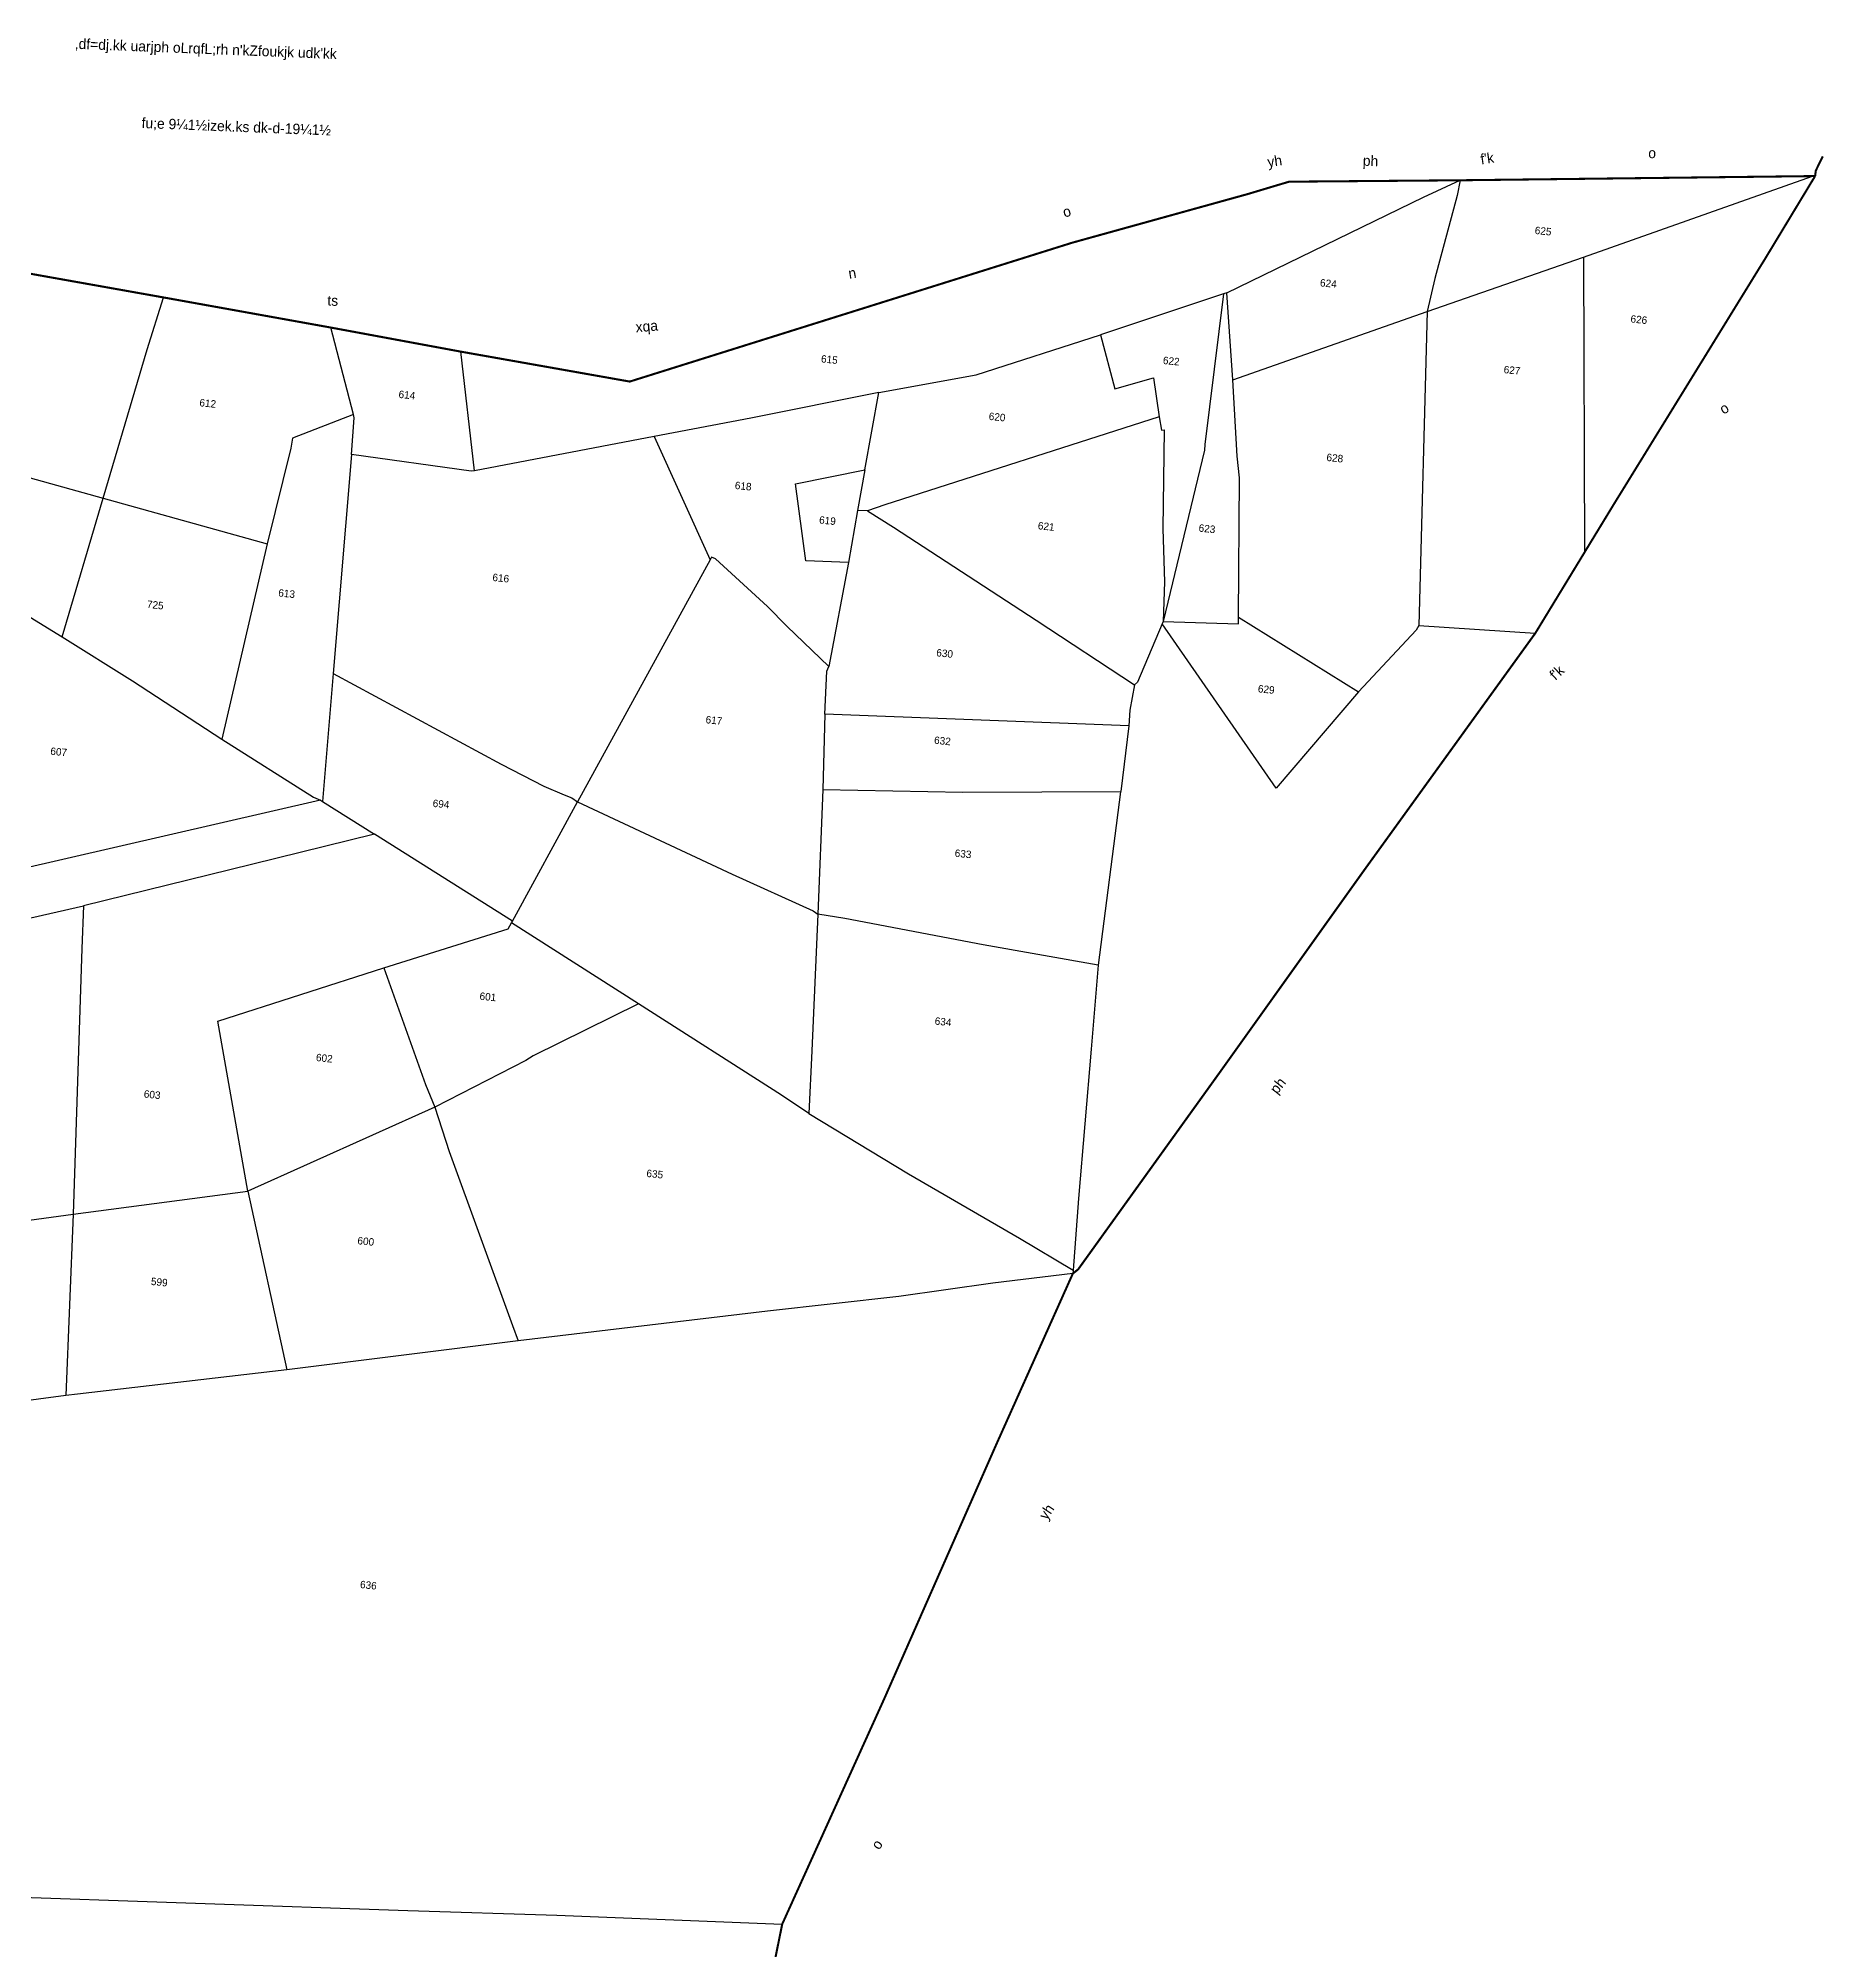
# Model space of a CAD drawing. Header units: metres. Extents: x 256890 to 259932, y 2184530 to 2188310.
# Drawn here: x 259058 to 259931, y 2186541 to 2187476 of the extents above; entities that cross this region are included whole.
import ezdxf

# ---------------------------------------------------------------- set-up
doc = ezdxf.new("R2010")
doc.units = ezdxf.units.M
doc.header["$LTSCALE"] = 0.3
doc.linetypes.add('DIVIDE', pattern=[1.25, 0.5, -0.25, 0, -0.25, 0, -0.25])
for name, color, linetype in [('OFF', 1, 'Continuous'), ('POLY_PARCEL', 6, 'Continuous'), ('TEXT_MAPOUT', 7, 'Continuous'), ('TEXT_PARCEL', 7, 'Continuous'), ('V_BOUND_LINE', 7, 'Continuous'), ('V_DIVIDE_LINE', 7, 'DIVIDE')]:
    doc.layers.add(name, color=color, linetype=linetype)
doc.styles.add('TEXT_MAP', font='', dxfattribs={"height": 1.8})
doc.styles.get('TEXT_MAP').set_extended_font_data('Kruti Dev 050')

# ---------------------------------------------------------------- blocks, each defined once
blk = doc.blocks.new('kk')
at = {"layer": 'OFF'}
blk.add_lwpolyline([(2151.23, 1135.46), (2148.86, 1135.41)], dxfattribs=at)
at = {"layer": 'POLY_PARCEL'}
for points in [[(2321.47, 1203.37), (2375.9, 1225.12)], [(2235.81, 1191.39), (2282.32, 1216.31), (2291.04, 1220.77)], [(2291.04, 1220.77), (2290.4, 1217.1), (2285.81, 1196.88), (2284.33, 1188.81)], [(2284.33, 1188.81), (2321.47, 1203.37)], [(2321.47, 1203.37), (2324.51, 1132.2)], [(2235.06, 1191.11), (2205.79, 1180.11)], [(2235.06, 1191.11), (2231.94, 1154.66), (2231.94, 1153.29), (2223.62, 1111.55)], [(2235.81, 1191.39), (2235.06, 1191.11)], [(2238.08, 1170.51), (2235.81, 1191.39)], [(2238.08, 1170.51), (2284.33, 1188.81)], [(2284.33, 1188.81), (2285.27, 1113.04)], [(1966.88, 1131.25), (1976.11, 1167.53), (1979.53, 1180.21)], [(2152.84, 1164.07), (2176.16, 1169.24), (2205.79, 1180.11)], [(2205.79, 1180.11), (2209.75, 1167.24), (2218.92, 1170.19), (2220.73, 1160.89)], [(2026.4, 1153.8), (2020.12, 1174.54)], [(2056.18, 1141.32), (2051.74, 1169.96)], [(2241.72, 1113.29), (2240.66, 1146.94), (2239.87, 1152.16), (2238.08, 1170.51)], [(2152.84, 1164.07), (2122.26, 1156.67), (2099.15, 1151.35)], [(2150.2, 1145.28), (2152.84, 1164.07)], [(2220.73, 1160.89), (2155.4, 1137.09), (2151.23, 1135.46)], [(2220.73, 1160.89), (2221.35, 1157.69), (2221.98, 1157.8), (2222.62, 1133.91), (2223.51, 1121.1), (2223.62, 1111.55)], [(2026.4, 1153.8), (2011.94, 1147.53), (2011.68, 1145.1), (2006.82, 1121.75)], [(2026.31, 1144.11), (2026.63, 1153.03), (2026.4, 1153.8)], [(1890.43, 1148.97), (1903.52, 1146.23), (1966.88, 1131.25)], [(2099.15, 1151.35), (2056.18, 1141.32)], [(2099.15, 1151.35), (2113.79, 1122.15)], [(2026.31, 1144.11), (2023.99, 1091.11)], [(2056.18, 1141.32), (2055.38, 1141.27), (2026.31, 1144.11)], [(2147.14, 1122.76), (2136.86, 1122.81), (2133.69, 1141.27), (2150.2, 1145.28)], [(2150.2, 1145.28), (2148.86, 1135.41)], [(2148.86, 1135.41), (2147.14, 1122.76)], [(2151.23, 1135.46), (2157.72, 1131.71), (2192.96, 1110.67), (2217.29, 1096.05)], [(1958.28, 1097.44), (1966.88, 1131.25)], [(1966.88, 1131.25), (2006.82, 1121.75)], [(2006.82, 1121.75), (1997.74, 1074.29)], [(2113.79, 1122.15), (2084.08, 1062.48)], [(2143.45, 1097.5), (2132.9, 1106.84), (2128.05, 1111.42), (2115.12, 1122.39), (2114.12, 1122.81), (2113.79, 1122.15)], [(2147.14, 1122.76), (2143.45, 1097.5)], [(2223.62, 1111.55), (2241.77, 1111.71), (2241.72, 1113.29)], [(2241.72, 1113.29), (2271.34, 1096.44)], [(2285.27, 1113.04), (2284.69, 1111.88), (2271.34, 1096.44)], [(2285.27, 1113.04), (2313.42, 1112.26)], [(2223.39, 1110.95), (2217.98, 1096.68), (2217.29, 1096.05)], [(2223.62, 1111.55), (2223.39, 1110.95)], [(2271.34, 1096.44), (2252.46, 1072.42), (2223.39, 1110.95)], [(1949.31, 1102.45), (1958.28, 1097.44)], [(1958.28, 1097.44), (1975.72, 1087.44), (1997.74, 1074.29)], [(2142.91, 1085.97), (2142.96, 1096.36), (2143.45, 1097.5)], [(2217.29, 1096.05), (2216.39, 1089.88), (2216.34, 1086.08)], [(2023.99, 1091.11), (2022.64, 1060.18)], [(2023.99, 1091.11), (2065.37, 1070.9), (2075.87, 1065.94), (2080.83, 1064.04), (2082.68, 1063.46), (2084.08, 1062.48)], [(2216.34, 1086.08), (2142.91, 1085.97)], [(2142.91, 1085.97), (2143.12, 1067.78)], [(2216.34, 1086.08), (2214.98, 1070.2)], [(1997.74, 1074.29), (2020.43, 1061.11), (2022.12, 1060.48)], [(2143.12, 1067.78), (2176.94, 1068.52), (2214.98, 1070.2)], [(2214.98, 1070.2), (2214.97, 1070.05), (2211.17, 1028.08)], [(2143.12, 1067.78), (2143.13, 1037.75)], [(2069.57, 1033.14), (2084.08, 1062.48)], [(2084.08, 1062.48), (2122.07, 1046.56), (2141.96, 1038.49), (2143.13, 1037.75)], [(2022.12, 1060.48), (1949.52, 1040.7), (1920.51, 1032.85)], [(2022.12, 1060.48), (2022.64, 1060.18)], [(2022.64, 1060.18), (2035.52, 1052.83)], [(2035.52, 1052.83), (2006.13, 1044.29), (1966.04, 1032.74)], [(2069.57, 1033.14), (2035.52, 1052.83)], [(2143.13, 1037.75), (2142.94, 1004.67), (2142.83, 989.53)], [(2211.17, 1028.08), (2183.26, 1031.87), (2149.64, 1036.89), (2143.13, 1037.75)], [(1914.87, 1019), (1966.04, 1032.74)], [(1966.04, 1032.74), (1966.04, 1022.41), (1966.41, 958.28)], [(2039.02, 1020.64), (2068.62, 1031.24), (2069.37, 1032.74)], [(2069.37, 1032.74), (2069.57, 1033.14)], [(2100.73, 1014.37), (2069.37, 1032.74)], [(2211.17, 1028.08), (2210.33, 1007.78), (2208.69, 971.6), (2208.05, 954.3)], [(2008.3, 965.51), (1999.51, 1006.22), (2039.02, 1020.64)], [(2039.02, 1020.64), (2050.16, 992.93), (2052.62, 987.53)], [(2100.73, 1014.37), (2075.83, 1000.87), (2074.14, 999.65), (2052.62, 987.53)], [(2142.83, 989.53), (2136.08, 993.75), (2100.73, 1014.37)], [(2052.62, 987.53), (2008.3, 965.51)], [(2052.62, 987.53), (2056.47, 976.98), (2073.41, 935.64), (2074.9, 931.95)], [(2142.83, 989.53), (2167.42, 975.93), (2194.8, 961.53), (2208.05, 954.3)], [(1966.41, 958.28), (2008.3, 965.51)], [(2008.3, 965.51), (2019.45, 922.77)], [(1896.61, 945.97), (1966.41, 958.28)], [(1966.41, 958.28), (1966.38, 914.55)], [(2208.02, 953.49), (2188.85, 950.4), (2166.27, 946.29), (2134.78, 941.49), (2074.9, 931.95)], [(2208.05, 954.3), (2208.02, 953.49)], [(2074.9, 931.95), (2019.45, 922.77)], [(2019.45, 922.77), (1969.23, 914.91), (1966.38, 914.55)], [(1966.38, 914.55), (1885.29, 900.41)], [(1951.11, 793.09), (2053.74, 793.55), (2089.72, 793.88), (2144.12, 793.84)]]:
    blk.add_lwpolyline(points, dxfattribs=at)
at = {"layer": 'V_BOUND_LINE', "const_width": 0.5}
for points in [[(2291.04, 1220.77), (2375.9, 1225.12)], [(2376.54, 1225.15), (2365.36, 1204.9), (2331.1, 1144.05), (2324.51, 1132.2)], [(2375.9, 1225.12), (2376.54, 1225.15)], [(2051.74, 1169.96), (2092.73, 1164.35), (2198.04, 1202.02), (2240.02, 1215.46), (2249.76, 1218.8), (2291.04, 1220.77)], [(1898.8, 1191.33), (1979.53, 1180.21)], [(1979.53, 1180.21), (2020.12, 1174.54)], [(2020.12, 1174.54), (2051.74, 1169.96)], [(2324.51, 1132.2), (2313.42, 1112.26)], [(2313.42, 1112.26), (2274.14, 1053.08), (2241.46, 1003.28), (2209.25, 954.53), (2208.02, 953.49)], [(2208.02, 953.49), (2191.18, 911.54), (2166.57, 849.13), (2144.12, 793.84)], [(2144.12, 793.84), (2136.73, 747.95), (2120.49, 646.06), (2112.61, 589.38)]]:
    blk.add_lwpolyline(points, dxfattribs=at)
at = {"layer": 'V_DIVIDE_LINE', "ltscale": 10, "const_width": 0.5}
blk.add_lwpolyline([(2376.54, 1225.15), (2376.66, 1226.48), (2378.19, 1229.96)], dxfattribs=at)
at = {"layer": 'TEXT_MAPOUT', "style": 'TEXT_MAP'}
for s, p in [(",df=dj.kk uarjph oLrqfL;rh n'kZfoukjk udk'kk", (1955.73, 1239.33)), ('o', (2336.11, 1227.92)), ('fu;e 9¼1½izek.ks dk-d-19¼1½', (1972.6, 1220.86)), ('ph', (2267.36, 1223.36)), ('ts', (2019.06, 1179.82))]:
    blk.add_text(s, height=2.5, dxfattribs=at).set_placement(p)
for s, rotation, p in [("f'k", 10.3001, (2295.94, 1224.78)), ('yh', 10.6147, (2244.61, 1222.08)), ('o', 18.4269, (2195.98, 1208.01)), ('n', 12.0893, (2144.68, 1191.2)), ('xqa', 7.1218, (2093.78, 1176.28)), ('o', 33.6776, (2356.73, 1166.72)), ("f'k", 44.9866, (2318.72, 1100.96)), ('ph', 53.7334, (2255.54, 998.51)), ('yh', 57.9825, (2204.05, 893.62)), ('o', 57.5167, (2166.76, 812.51))]:
    blk.add_text(s, height=2.5, rotation=rotation, dxfattribs=at).set_placement(p)
at = {"layer": 'TEXT_PARCEL', "style": 'TEXT_MAP'}
for s, p in [('625', (2309.44, 1208.54)), ('624', (2258.16, 1193.88)), ('626', (2333.36, 1188.11)), ('627', (2303.27, 1174.69)), ('615', (2138.59, 1170.8)), ('622', (2221.03, 1173.67)), ('614', (2037.08, 1158.23)), ('620', (2179.57, 1158.53)), ('612', (1989.14, 1154.33)), ('628', (2261.38, 1151.84)), ('618', (2119.01, 1139.46)), ('623', (2231.23, 1133.59)), ('619', (2139.66, 1131.94)), ('621', (2192.45, 1132.62)), ('616', (2061.45, 1114.98)), ('613', (2009.97, 1109.21)), ('725', (1978.41, 1105.21)), ('630', (2169.17, 1101.03)), ('629', (2247.04, 1095.4)), ('617', (2114.19, 1082.7)), ('632', (2169.47, 1079.92)), ('607', (1956.52, 1068.88)), ('694', (2049.19, 1059.94)), ('633', (2175.51, 1052.88)), ('601', (2062.32, 1013.89)), ('634', (2172.28, 1012.2)), ('602', (2023.46, 997.54)), ('603', (1982.3, 987.12)), ('635', (2104.23, 972.74)), ('600', (2035.2, 953.77)), ('599', (1985.8, 941.99)), ('636', (2039.09, 870.89))]:
    blk.add_text(s, height=1.8, rotation=356.4253, dxfattribs=at).set_placement(p)
blk = doc.blocks.new('QQ')
at = {"xscale": 2.026736699578083, "yscale": 2.026736699578083, "zscale": 2.026736699578083, "rotation": 357.7453121085939}
blk.add_blockref('kk', (255016.53, 2185117.12), dxfattribs=at)

msp = doc.modelspace()

# ---------------------------------------------------------------- block references
msp.add_blockref('QQ', (0, 0))

doc.saveas('drawing.dxf')
